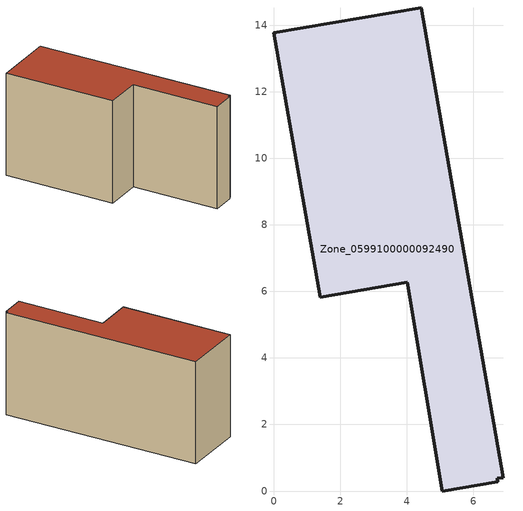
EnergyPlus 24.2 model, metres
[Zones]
Zone_0599100000092490
 floor ground (C_G): 6.72,0.39 6.74,0.28 5.07,0 4.01,6.27 1.39,5.82 0,13.77 4.43,14.52 6.89,0.4 z0
 wall outside (C_F): 4.43,14.52 0,13.77 1.39,5.82 4.01,6.27 5.07,0 6.74,0.28 6.72,0.39 6.89,0.4 4.43,14.52 z0:7.54
 roof outside (C_R): 6.72,0.39 6.89,0.4 4.43,14.52 0,13.77 1.39,5.82 4.01,6.27 5.07,0 6.74,0.28 z7.54
[BUILDING]
Pand.0599100000092490: North Axis=0; Terrain=City; Loads Convergence Tolerance Value=0.04; Temperature Convergence Tolerance Value=0.4; Solar Distribution=FullExterior; Maximum Number of Warmup Days=25; Minimum Number of Warmup Days=1
[Site:Location]
Rotterdam.The.Hague.AP_ZH_NLD Design_Conditions: Latitude=51.96; Longitude=4.45; Time Zone=1; Elevation=-4.5
[SITE:GROUNDTEMPERATURE:BUILDINGSURFACE]
18, 18, 18, 18, 18, 18, 18, 18, 18, 18, 18, 18
[MATERIAL] Thermal Absorptance=0.9; Solar Absorptance=0.7; Visible Absorptance=0.7
Name | Roughness | Thickness | Conductivity | Density | Specific Heat
G.TI.1946 | MediumSmooth | 0.15 | 1 | 540 | 1210
F.TI.1946 | Rough | 0.3 | 0.857143 | 1920 | 840
R.TI.1946 | MediumRough | 0.2 | 0.1 | 1500 | 1000
[CONSTRUCTION]
C_G: G.TI.1946
C_F: F.TI.1946
C_R: R.TI.1946
[ZONE]
Zone_0599100000092490: Type=1; Multiplier=1; Ceiling Height=Autocalculate; Volume=Autocalculate; Floor Area=autocalculate; Part of Total Floor Area=Yes
[ZONEINFILTRATION:DESIGNFLOWRATE]
Infil_Zone_0599100000092490: Zone or ZoneList or Space or SpaceList=Zone_0599100000092490; Schedule=AlwaysOn; Design Flow Rate Calculation Method=Flow/Area; Flow Rate per Floor Area=0.003; Constant Term Coefficient=1; Temperature Term Coefficient=0; Velocity Term Coefficient=0; Velocity Squared Term Coefficient=0
[HVACTEMPLATE:ZONE:IDEALLOADSAIRSYSTEM]
Zone_0599100000092490: Maximum Heating Supply Air Temperature=50; Minimum Cooling Supply Air Temperature=13; Maximum Heating Supply Air Humidity Ratio=0.0156; Minimum Cooling Supply Air Humidity Ratio=0.0077; Heating Limit=NoLimit; Cooling Limit=NoLimit; Dehumidification Control Type=ConstantSensibleHeatRatio; Cooling Sensible Heat Ratio=0.7; Dehumidification Setpoint=60; Humidification Control Type=None; Humidification Setpoint=30; Outdoor Air Method=None; Outdoor Air Flow Rate per Person=0.00944; Outdoor Air Flow Rate per Zone Floor Area=0; Outdoor Air Flow Rate per Zone=0; Demand Controlled Ventilation Type=None; Outdoor Air Economizer Type=NoEconomizer; Heat Recovery Type=None; Sensible Heat Recovery Effectiveness=0.7; Latent Heat Recovery Effectiveness=0.65
[ZONECONTROL:THERMOSTAT]
ThermostatControl_Zone_0599100000092490: Zone or ZoneList=Zone_0599100000092490; Control Type Schedule=DualSetpointControlType; Control 1=Thermostat_Zone_0599100000092490; Temperature Difference Between Cutout And Setpoint=0
[THERMOSTATSETPOINT:DUALSETPOINT]
Thermostat_Zone_0599100000092490: Heating Setpoint Temperature Schedule=HeatingSetpoint_Zone_0599100000092490; Cooling Setpoint Temperature Schedule=CoolingSetpoint_Zone_0599100000092490
[SCHEDULE:COMPACT]
HeatingSetpoint_Zone_0599100000092490: Through: 12/31, For: AllDays, Until: 24:00, 21
CoolingSetpoint_Zone_0599100000092490: Through: 12/31, For: AllDays, Until: 24:00, 24
DualSetpointControlType: Through: 12/31, For: AllDays, Until: 24:00, 4
AlwaysOn: Through: 12/31, For: AllDays, Until: 24:00, 1
